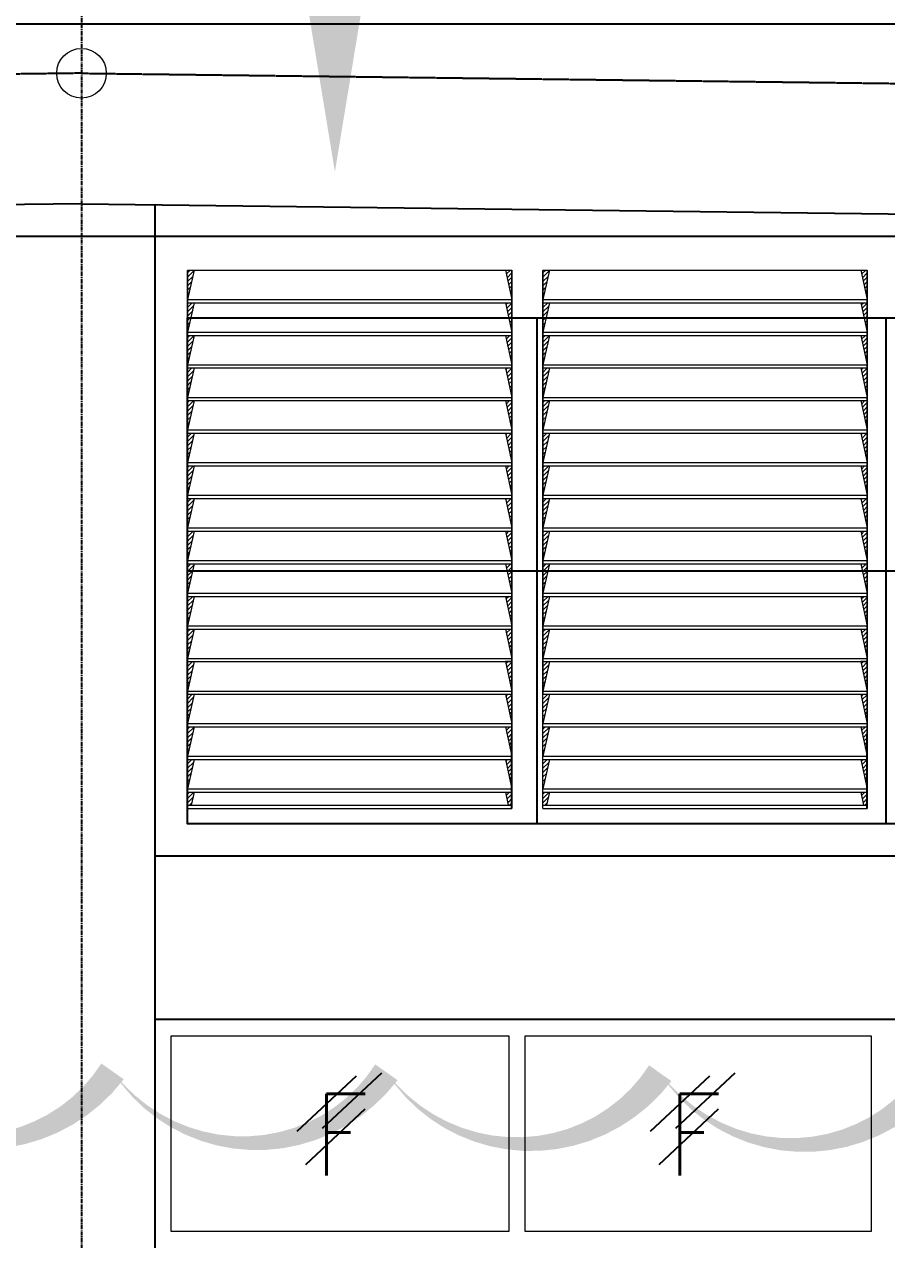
# Model space of a CAD drawing. Header units: inches. Extents: x 102027 to 175311, y -32523 to 10797.
# Drawn here: x 162536 to 165179, y -26188 to -22463 of the extents above; entities that cross this region are included whole.
import ezdxf
from ezdxf import colors
from ezdxf.entities.mleader import LeaderData, LeaderLine
from ezdxf.math import Vec2, Vec3

# ---------------------------------------------------------------- set-up
doc = ezdxf.new("R2010")
doc.units = ezdxf.units.IN
doc.header["$MEASUREMENT"] = 0
for name, pattern in [('CENTER', [2, 1.25, -0.25, 0.25, -0.25]), ('HIDDEN', [0.375, 0.25, -0.125]), ('HIDDEN2', [0.1875, 0.125, -0.0625])]:
    doc.linetypes.add(name, pattern=pattern)
for name, color, linetype in [('1', 1, 'CENTER'), ('M-HVAC-DUCT-NEW', 5, 'Continuous'), ('M-HVAC-PIPE-NEW', 6, 'HIDDEN2'), ('M-X-BKGD', 8, 'Continuous')]:
    doc.layers.add(name, color=color, linetype=linetype)
doc.layers.add('grid nos', color=253, linetype='Continuous', lineweight=0)
doc.styles.add('RomanS', font='romans.shx', dxfattribs={"width": 0.8})
doc.styles.add('SIMPLEX', font='simplex.shx')

# ---------------------------------------------------------------- blocks, each defined once
blk = doc.blocks.new('LOUVER VIL 3')
at = {"layer": '1', "color": 170, "lineweight": 0}
for p, q in [((101298.3, -12810.9), (102292.3, -12810.9)), ((101298.3, -14110.9), (101298.3, -12810.9)), ((101298.3, -12810.9), (101298.3, -14110.9)), ((102272.3, -12810.9), (102292.3, -12810.9)), ((102272.3, -12810.9), (102292.3, -12810.9)), ((102292.3, -14460.9), (102292.3, -12810.9)), ((102292.3, -12810.9), (102292.3, -14460.9)), ((102387.3, -12810.9), (103381.3, -12810.9)), ((102387.3, -14110.9), (102387.3, -12810.9)), ((102387.3, -12810.9), (102387.3, -14110.9)), ((103361.3, -12810.9), (103381.3, -12810.9)), ((103361.3, -12810.9), (103381.3, -12810.9)), ((103381.3, -14460.9), (103381.3, -12810.9)), ((103381.3, -12810.9), (103381.3, -14460.9)), ((101298.3, -12900.9), (102292.3, -12900.9)), ((101298.3, -12910.9), (102292.3, -12910.9)), ((102272.3, -12910.9), (102292.3, -12910.9)), ((102272.3, -12910.9), (102292.3, -12910.9)), ((102387.3, -12900.9), (103381.3, -12900.9)), ((102387.3, -12910.9), (103381.3, -12910.9)), ((103361.3, -12910.9), (103381.3, -12910.9)), ((103361.3, -12910.9), (103381.3, -12910.9)), ((101298.3, -13000.9), (102292.3, -13000.9)), ((101298.3, -13010.9), (102292.3, -13010.9)), ((102272.3, -13010.9), (102292.3, -13010.9)), ((102272.3, -13010.9), (102292.3, -13010.9)), ((102387.3, -13000.9), (103381.3, -13000.9)), ((102387.3, -13010.9), (103381.3, -13010.9)), ((103361.3, -13010.9), (103381.3, -13010.9)), ((103361.3, -13010.9), (103381.3, -13010.9)), ((101298.3, -13100.9), (102292.3, -13100.9)), ((101298.3, -13110.9), (102292.3, -13110.9)), ((102272.3, -13110.9), (102292.3, -13110.9)), ((102272.3, -13110.9), (102292.3, -13110.9)), ((102387.3, -13100.9), (103381.3, -13100.9)), ((102387.3, -13110.9), (103381.3, -13110.9)), ((103361.3, -13110.9), (103381.3, -13110.9)), ((103361.3, -13110.9), (103381.3, -13110.9)), ((101298.3, -13200.9), (102292.3, -13200.9)), ((101298.3, -13210.9), (102292.3, -13210.9)), ((102272.3, -13210.9), (102292.3, -13210.9)), ((102272.3, -13210.9), (102292.3, -13210.9)), ((102387.3, -13200.9), (103381.3, -13200.9)), ((102387.3, -13210.9), (103381.3, -13210.9)), ((103361.3, -13210.9), (103381.3, -13210.9)), ((103361.3, -13210.9), (103381.3, -13210.9)), ((101298.3, -13300.9), (102292.3, -13300.9)), ((101298.3, -13310.9), (102292.3, -13310.9)), ((102272.3, -13310.9), (102292.3, -13310.9)), ((102272.3, -13310.9), (102292.3, -13310.9)), ((102387.3, -13300.9), (103381.3, -13300.9)), ((102387.3, -13310.9), (103381.3, -13310.9)), ((103361.3, -13310.9), (103381.3, -13310.9)), ((103361.3, -13310.9), (103381.3, -13310.9)), ((101298.3, -13400.9), (102292.3, -13400.9)), ((102387.3, -13400.9), (103381.3, -13400.9)), ((101298.3, -13410.9), (102292.3, -13410.9)), ((102272.3, -13410.9), (102292.3, -13410.9)), ((102272.3, -13410.9), (102292.3, -13410.9)), ((102387.3, -13410.9), (103381.3, -13410.9)), ((103361.3, -13410.9), (103381.3, -13410.9)), ((103361.3, -13410.9), (103381.3, -13410.9)), ((101298.3, -13500.9), (102292.3, -13500.9)), ((101298.3, -13510.9), (102292.3, -13510.9)), ((102272.3, -13510.9), (102292.3, -13510.9)), ((102272.3, -13510.9), (102292.3, -13510.9)), ((102387.3, -13500.9), (103381.3, -13500.9)), ((102387.3, -13510.9), (103381.3, -13510.9)), ((103361.3, -13510.9), (103381.3, -13510.9)), ((103361.3, -13510.9), (103381.3, -13510.9)), ((101298.3, -13600.9), (102292.3, -13600.9)), ((101298.3, -13610.9), (102292.3, -13610.9)), ((102272.3, -13610.9), (102292.3, -13610.9)), ((102272.3, -13610.9), (102292.3, -13610.9)), ((102387.3, -13600.9), (103381.3, -13600.9)), ((102387.3, -13610.9), (103381.3, -13610.9)), ((103361.3, -13610.9), (103381.3, -13610.9)), ((103361.3, -13610.9), (103381.3, -13610.9)), ((101298.3, -13700.9), (102292.3, -13700.9)), ((102387.3, -13700.9), (103381.3, -13700.9)), ((101298.3, -13710.9), (102292.3, -13710.9)), ((102272.3, -13710.9), (102292.3, -13710.9)), ((102272.3, -13710.9), (102292.3, -13710.9)), ((102387.3, -13710.9), (103381.3, -13710.9)), ((103361.3, -13710.9), (103381.3, -13710.9)), ((103361.3, -13710.9), (103381.3, -13710.9)), ((101298.3, -13800.9), (102292.3, -13800.9)), ((101298.3, -13810.9), (102292.3, -13810.9)), ((102272.3, -13810.9), (102292.3, -13810.9)), ((102272.3, -13810.9), (102292.3, -13810.9)), ((102387.3, -13800.9), (103381.3, -13800.9)), ((102387.3, -13810.9), (103381.3, -13810.9)), ((103361.3, -13810.9), (103381.3, -13810.9)), ((103361.3, -13810.9), (103381.3, -13810.9)), ((101298.3, -13900.9), (102292.3, -13900.9)), ((101298.3, -13910.9), (102292.3, -13910.9)), ((102272.3, -13910.9), (102292.3, -13910.9)), ((102272.3, -13910.9), (102292.3, -13910.9)), ((102387.3, -13900.9), (103381.3, -13900.9)), ((102387.3, -13910.9), (103381.3, -13910.9)), ((103361.3, -13910.9), (103381.3, -13910.9)), ((103361.3, -13910.9), (103381.3, -13910.9)), ((101298.3, -14000.9), (102292.3, -14000.9)), ((102387.3, -14000.9), (103381.3, -14000.9)), ((101298.3, -14010.9), (102292.3, -14010.9)), ((102272.3, -14010.9), (102292.3, -14010.9)), ((102272.3, -14010.9), (102292.3, -14010.9)), ((102387.3, -14010.9), (103381.3, -14010.9)), ((103361.3, -14010.9), (103381.3, -14010.9)), ((103361.3, -14010.9), (103381.3, -14010.9)), ((101298.3, -14100.9), (102292.3, -14100.9)), ((101298.3, -14110.9), (102292.3, -14110.9)), ((102272.3, -14110.9), (102292.3, -14110.9)), ((102272.3, -14110.9), (102292.3, -14110.9)), ((102292.1, -14100.9), (102292.3, -14100.9)), ((102292.1, -14100.9), (102292.3, -14100.9)), ((102387.3, -14100.9), (103381.3, -14100.9)), ((102387.3, -14110.9), (103381.3, -14110.9)), ((103361.3, -14110.9), (103381.3, -14110.9)), ((103361.3, -14110.9), (103381.3, -14110.9)), ((103381.1, -14100.9), (103381.3, -14100.9)), ((103381.1, -14100.9), (103381.3, -14100.9)), ((101298.3, -14200.9), (102292.3, -14200.9)), ((101298.3, -14210.9), (102292.3, -14210.9)), ((102272.3, -14210.9), (102292.3, -14210.9)), ((102272.3, -14210.9), (102292.3, -14210.9)), ((102291.9, -14200.9), (102292.3, -14200.9)), ((102291.9, -14200.9), (102292.3, -14200.9)), ((102387.3, -14200.9), (103381.3, -14200.9)), ((102387.3, -14210.9), (103381.3, -14210.9)), ((103361.3, -14210.9), (103381.3, -14210.9)), ((103361.3, -14210.9), (103381.3, -14210.9)), ((103380.9, -14200.9), (103381.3, -14200.9)), ((103380.9, -14200.9), (103381.3, -14200.9)), ((101298.3, -14300.9), (102292.3, -14300.9)), ((102291.7, -14300.9), (102292.3, -14300.9)), ((102291.7, -14300.9), (102292.3, -14300.9)), ((102387.3, -14300.9), (103381.3, -14300.9)), ((103380.7, -14300.9), (103381.3, -14300.9)), ((103380.7, -14300.9), (103381.3, -14300.9)), ((101298.3, -14310.9), (102292.3, -14310.9)), ((102272.3, -14310.9), (102292.3, -14310.9)), ((102272.3, -14310.9), (102292.3, -14310.9)), ((102387.3, -14310.9), (103381.3, -14310.9)), ((103361.3, -14310.9), (103381.3, -14310.9)), ((103361.3, -14310.9), (103381.3, -14310.9)), ((101298.3, -14400.9), (102292.3, -14400.9)), ((101298.3, -14410.9), (102292.3, -14410.9)), ((102272.3, -14410.9), (102292.3, -14410.9)), ((102272.3, -14410.9), (102292.3, -14410.9)), ((102291.5, -14400.9), (102292.3, -14400.9)), ((102291.5, -14400.9), (102292.3, -14400.9)), ((102387.3, -14400.9), (103381.3, -14400.9)), ((102387.3, -14410.9), (103381.3, -14410.9)), ((103361.3, -14410.9), (103381.3, -14410.9)), ((103361.3, -14410.9), (103381.3, -14410.9)), ((103380.5, -14400.9), (103381.3, -14400.9)), ((103380.5, -14400.9), (103381.3, -14400.9)), ((101298.3, -14450.9), (102292.3, -14450.9)), ((102281.2, -14450.9), (102292.3, -14450.9)), ((102281.2, -14450.9), (102291.4, -14450.9)), ((102387.3, -14450.9), (103381.3, -14450.9)), ((103370.2, -14450.9), (103381.3, -14450.9)), ((103370.2, -14450.9), (103380.4, -14450.9)), ((101298.3, -14460.9), (102292.3, -14460.9)), ((102291.4, -14460.9), (102292.3, -14460.9)), ((102387.3, -14460.9), (103381.3, -14460.9)), ((103380.4, -14460.9), (103381.3, -14460.9))]:
    blk.add_line(p, q, dxfattribs=at)
at = {"layer": 'grid nos', "color": 170, "linetype": 'Continuous', "ltscale": 10000}
for p, q in [((101298.3, -12819.4), (101306.8, -12810.9)), ((101298.3, -12832.7), (101317.8, -12813.2)), ((102272.6, -12812.5), (102274.3, -12810.9)), ((102275, -12823.4), (102287.5, -12810.9)), ((102387.3, -12819.4), (102395.8, -12810.9)), ((102387.3, -12832.7), (102406.8, -12813.2)), ((103361.6, -12812.5), (103363.3, -12810.9)), ((103364, -12823.4), (103376.5, -12810.9)), ((101298.3, -12845.9), (101314, -12830.2)), ((101298.3, -12859.2), (101310.2, -12847.3)), ((102277.4, -12834.2), (102292.3, -12819.4)), ((102279.9, -12845), (102292.3, -12832.6)), ((102282.3, -12855.9), (102292.3, -12845.9)), ((102387.3, -12845.9), (102403, -12830.2)), ((102387.3, -12859.2), (102399.2, -12847.3)), ((103366.4, -12834.2), (103381.3, -12819.4)), ((103368.9, -12845), (103381.3, -12832.6)), ((103371.3, -12855.9), (103381.3, -12845.9)), ((101298.3, -12872.4), (101306.4, -12864.3)), ((101298.3, -12885.7), (101302.6, -12881.4)), ((102284.7, -12866.7), (102292.3, -12859.2)), ((102287.1, -12877.6), (102292.3, -12872.4)), ((102289.5, -12888.4), (102292.3, -12885.7)), ((102387.3, -12872.4), (102395.4, -12864.3)), ((102387.3, -12885.7), (102391.6, -12881.4)), ((103373.7, -12866.7), (103381.3, -12859.2)), ((103376.1, -12877.6), (103381.3, -12872.4)), ((103378.5, -12888.4), (103381.3, -12885.7)), ((101298.3, -12899), (101298.8, -12898.4)), ((101298.3, -12912.2), (101299.6, -12910.9)), ((101298.3, -12925.5), (101312.9, -12910.9)), ((101298.3, -12938.7), (101316, -12921)), ((102273.7, -12917.5), (102280.3, -12910.9)), ((102276.1, -12928.3), (102292.3, -12912.2)), ((102278.6, -12939.2), (102292.3, -12925.5)), ((102291.9, -12899.3), (102292.3, -12898.9)), ((102387.3, -12899), (102387.8, -12898.4)), ((102387.3, -12912.2), (102388.6, -12910.9)), ((102387.3, -12925.5), (102401.9, -12910.9)), ((102387.3, -12938.7), (102405, -12921)), ((103362.7, -12917.5), (103369.3, -12910.9)), ((103365.1, -12928.3), (103381.3, -12912.2)), ((103367.6, -12939.2), (103381.3, -12925.5)), ((103380.9, -12899.3), (103381.3, -12898.9)), ((101298.3, -12952), (101312.2, -12938)), ((101298.3, -12965.2), (101308.4, -12955.1)), ((102281, -12950), (102292.3, -12938.7)), ((102283.4, -12960.9), (102292.3, -12952)), ((102387.3, -12952), (102401.2, -12938)), ((102387.3, -12965.2), (102397.4, -12955.1)), ((103370, -12950), (103381.3, -12938.7)), ((103372.4, -12960.9), (103381.3, -12952)), ((101298.3, -12978.5), (101304.7, -12972.1)), ((101298.3, -12991.8), (101300.9, -12989.2)), ((102285.8, -12971.7), (102292.3, -12965.2)), ((102288.2, -12982.6), (102292.3, -12978.5)), ((102290.6, -12993.4), (102292.3, -12991.7)), ((102387.3, -12978.5), (102393.7, -12972.1)), ((102387.3, -12991.8), (102389.9, -12989.2)), ((103374.8, -12971.7), (103381.3, -12965.2)), ((103377.2, -12982.6), (103381.3, -12978.5)), ((103379.6, -12993.4), (103381.3, -12991.7)), ((101298.3, -13018.3), (101305.7, -13010.9)), ((101298.3, -13031.5), (101318.1, -13011.7)), ((101298.3, -13044.8), (101314.3, -13028.8)), ((102272.4, -13011.6), (102273.1, -13010.9)), ((102274.8, -13022.4), (102286.4, -13010.9)), ((102277.2, -13033.3), (102292.3, -13018.3)), ((102279.7, -13044.1), (102292.3, -13031.5)), ((102387.3, -13018.3), (102394.7, -13010.9)), ((102387.3, -13031.5), (102407.1, -13011.7)), ((102387.3, -13044.8), (102403.3, -13028.8)), ((103361.4, -13011.6), (103362.1, -13010.9)), ((103363.8, -13022.4), (103375.4, -13010.9)), ((103366.2, -13033.3), (103381.3, -13018.3)), ((103368.7, -13044.1), (103381.3, -13031.5)), ((101298.3, -13058.1), (101310.5, -13045.8)), ((101298.3, -13071.3), (101306.7, -13062.9)), ((102282.1, -13055), (102292.3, -13044.8)), ((102284.5, -13065.8), (102292.3, -13058)), ((102286.9, -13076.7), (102292.3, -13071.3)), ((102387.3, -13058.1), (102399.5, -13045.8)), ((102387.3, -13071.3), (102395.7, -13062.9)), ((103371.1, -13055), (103381.3, -13044.8)), ((103373.5, -13065.8), (103381.3, -13058)), ((103375.9, -13076.7), (103381.3, -13071.3)), ((101298.3, -13084.6), (101302.9, -13079.9)), ((101298.3, -13097.8), (101299.1, -13097)), ((101298.3, -13111.1), (101298.5, -13110.9)), ((101298.3, -13124.3), (101311.7, -13110.9)), ((102273.5, -13116.5), (102279.2, -13110.9)), ((102275.9, -13127.4), (102292.3, -13111.1)), ((102289.3, -13087.5), (102292.3, -13084.6)), ((102291.7, -13098.4), (102292.3, -13097.8)), ((102387.3, -13084.6), (102391.9, -13079.9)), ((102387.3, -13097.8), (102388.1, -13097)), ((102387.3, -13111.1), (102387.5, -13110.9)), ((102387.3, -13124.3), (102400.7, -13110.9)), ((103362.5, -13116.5), (103368.2, -13110.9)), ((103364.9, -13127.4), (103381.3, -13111.1)), ((103378.3, -13087.5), (103381.3, -13084.6)), ((103380.7, -13098.4), (103381.3, -13097.8)), ((101298.3, -13137.6), (101316.3, -13119.5)), ((101298.3, -13150.9), (101312.6, -13136.6)), ((102278.3, -13138.2), (102292.3, -13124.3)), ((102280.8, -13149.1), (102292.3, -13137.6)), ((102387.3, -13137.6), (102405.3, -13119.5)), ((102387.3, -13150.9), (102401.6, -13136.6)), ((103367.3, -13138.2), (103381.3, -13124.3)), ((103369.8, -13149.1), (103381.3, -13137.6)), ((101298.3, -13164.1), (101308.8, -13153.6)), ((101298.3, -13177.4), (101305, -13170.7)), ((102283.2, -13159.9), (102292.3, -13150.8)), ((102285.6, -13170.8), (102292.3, -13164.1)), ((102288, -13181.6), (102292.3, -13177.4)), ((102387.3, -13164.1), (102397.8, -13153.6)), ((102387.3, -13177.4), (102394, -13170.7)), ((103372.2, -13159.9), (103381.3, -13150.8)), ((103374.6, -13170.8), (103381.3, -13164.1)), ((103377, -13181.6), (103381.3, -13177.4)), ((101298.3, -13190.6), (101301.2, -13187.7)), ((101298.3, -13217.1), (101304.5, -13210.9)), ((101298.3, -13230.4), (101317.8, -13210.9)), ((102274.6, -13221.5), (102285.3, -13210.9)), ((102277, -13232.4), (102292.3, -13217.1)), ((102290.4, -13192.5), (102292.3, -13190.6)), ((102387.3, -13190.6), (102390.2, -13187.7)), ((102387.3, -13217.1), (102393.5, -13210.9)), ((102387.3, -13230.4), (102406.8, -13210.9)), ((103363.6, -13221.5), (103374.3, -13210.9)), ((103366, -13232.4), (103381.3, -13217.1)), ((103379.4, -13192.5), (103381.3, -13190.6)), ((101298.3, -13243.7), (101314.6, -13227.3)), ((101298.3, -13256.9), (101310.8, -13244.4)), ((102279.5, -13243.2), (102292.3, -13230.4)), ((102281.9, -13254.1), (102292.3, -13243.7)), ((102284.3, -13264.9), (102292.3, -13256.9)), ((102387.3, -13243.7), (102403.6, -13227.3)), ((102387.3, -13256.9), (102399.8, -13244.4)), ((103368.5, -13243.2), (103381.3, -13230.4)), ((103370.9, -13254.1), (103381.3, -13243.7)), ((103373.3, -13264.9), (103381.3, -13256.9)), ((101298.3, -13270.2), (101307, -13261.4)), ((101298.3, -13283.4), (101303.2, -13278.5)), ((101298.3, -13296.7), (101299.5, -13295.5)), ((102286.7, -13275.7), (102292.3, -13270.2)), ((102289.1, -13286.6), (102292.3, -13283.4)), ((102291.5, -13297.4), (102292.3, -13296.7)), ((102387.3, -13270.2), (102396, -13261.4)), ((102387.3, -13283.4), (102392.2, -13278.5)), ((102387.3, -13296.7), (102388.5, -13295.5)), ((103375.7, -13275.7), (103381.3, -13270.2)), ((103378.1, -13286.6), (103381.3, -13283.4)), ((103380.5, -13297.4), (103381.3, -13296.7)), ((101298.3, -13323.2), (101310.6, -13310.9)), ((101298.3, -13336.5), (101316.7, -13318.1)), ((101298.3, -13349.7), (101312.9, -13335.1)), ((102273.3, -13315.6), (102278.1, -13310.9)), ((102275.7, -13326.5), (102291.3, -13310.9)), ((102278.1, -13337.3), (102292.3, -13323.2)), ((102387.3, -13323.2), (102399.6, -13310.9)), ((102387.3, -13336.5), (102405.7, -13318.1)), ((102387.3, -13349.7), (102401.9, -13335.1)), ((103362.3, -13315.6), (103367.1, -13310.9)), ((103364.7, -13326.5), (103380.3, -13310.9)), ((103367.1, -13337.3), (103381.3, -13323.2)), ((101298.3, -13363), (101309.1, -13352.2)), ((101298.3, -13376.2), (101305.3, -13369.2)), ((102280.6, -13348.2), (102292.3, -13336.5)), ((102283, -13359), (102292.3, -13349.7)), ((102285.4, -13369.9), (102292.3, -13363)), ((102387.3, -13363), (102398.1, -13352.2)), ((102387.3, -13376.2), (102394.3, -13369.2)), ((103369.6, -13348.2), (103381.3, -13336.5)), ((103372, -13359), (103381.3, -13349.7)), ((103374.4, -13369.9), (103381.3, -13363)), ((101298.3, -13389.5), (101301.5, -13386.3)), ((102287.8, -13380.7), (102292.3, -13376.2)), ((102290.2, -13391.6), (102292.3, -13389.5)), ((102387.3, -13389.5), (102390.5, -13386.3)), ((103376.8, -13380.7), (103381.3, -13376.2)), ((103379.2, -13391.6), (103381.3, -13389.5)), ((101298.3, -13416), (101303.4, -13410.9)), ((101298.3, -13429.3), (101316.7, -13410.9)), ((101298.3, -13442.5), (101314.9, -13425.9)), ((101298.3, -13455.8), (101311.1, -13442.9)), ((102274.4, -13420.6), (102284.1, -13410.9)), ((102276.8, -13431.4), (102292.3, -13416)), ((102279.2, -13442.3), (102292.3, -13429.3)), ((102281.7, -13453.1), (102292.3, -13442.5)), ((102387.3, -13416), (102392.4, -13410.9)), ((102387.3, -13429.3), (102405.7, -13410.9)), ((102387.3, -13442.5), (102403.9, -13425.9)), ((102387.3, -13455.8), (102400.1, -13442.9)), ((103363.4, -13420.6), (103373.1, -13410.9)), ((103365.8, -13431.4), (103381.3, -13416)), ((103368.2, -13442.3), (103381.3, -13429.3)), ((103370.7, -13453.1), (103381.3, -13442.5)), ((101298.3, -13469.1), (101307.4, -13460)), ((101298.3, -13482.3), (101303.6, -13477)), ((102284.1, -13464), (102292.3, -13455.8)), ((102286.5, -13474.8), (102292.3, -13469)), ((102288.9, -13485.7), (102292.3, -13482.3)), ((102387.3, -13469.1), (102396.4, -13460)), ((102387.3, -13482.3), (102392.6, -13477)), ((103373.1, -13464), (103381.3, -13455.8)), ((103375.5, -13474.8), (103381.3, -13469)), ((103377.9, -13485.7), (103381.3, -13482.3)), ((101298.3, -13495.6), (101299.8, -13494.1)), ((101298.3, -13522.1), (101309.5, -13510.9)), ((101298.3, -13535.3), (101317, -13516.6)), ((102273.1, -13514.7), (102277, -13510.9)), ((102275.5, -13525.6), (102290.2, -13510.9)), ((102291.3, -13496.5), (102292.3, -13495.6)), ((102387.3, -13495.6), (102388.8, -13494.1)), ((102387.3, -13522.1), (102398.5, -13510.9)), ((102387.3, -13535.3), (102406, -13516.6)), ((103362.1, -13514.7), (103366, -13510.9)), ((103364.5, -13525.6), (103379.2, -13510.9)), ((103380.3, -13496.5), (103381.3, -13495.6)), ((101298.3, -13548.6), (101313.2, -13533.7)), ((101298.3, -13561.9), (101309.4, -13550.7)), ((102277.9, -13536.4), (102292.3, -13522.1)), ((102280.3, -13547.2), (102292.3, -13535.3)), ((102282.8, -13558.1), (102292.3, -13548.6)), ((102387.3, -13548.6), (102402.2, -13533.7)), ((102387.3, -13561.9), (102398.4, -13550.7)), ((103366.9, -13536.4), (103381.3, -13522.1)), ((103369.3, -13547.2), (103381.3, -13535.3)), ((103371.8, -13558.1), (103381.3, -13548.6)), ((101298.3, -13575.1), (101305.6, -13567.8)), ((101298.3, -13588.4), (101301.8, -13584.8)), ((102285.2, -13568.9), (102292.3, -13561.8)), ((102287.6, -13579.8), (102292.3, -13575.1)), ((102290, -13590.6), (102292.3, -13588.4)), ((102387.3, -13575.1), (102394.6, -13567.8)), ((102387.3, -13588.4), (102390.8, -13584.8)), ((103374.2, -13568.9), (103381.3, -13561.8)), ((103376.6, -13579.8), (103381.3, -13575.1)), ((103379, -13590.6), (103381.3, -13588.4)), ((101298.3, -13614.9), (101302.3, -13610.9)), ((101298.3, -13628.2), (101315.6, -13610.9)), ((101298.3, -13641.4), (101315.3, -13624.4)), ((102274.2, -13619.7), (102283, -13610.9)), ((102276.6, -13630.5), (102292.3, -13614.9)), ((102279, -13641.4), (102292.3, -13628.1)), ((102387.3, -13614.9), (102391.3, -13610.9)), ((102387.3, -13628.2), (102404.6, -13610.9)), ((102387.3, -13641.4), (102404.3, -13624.4)), ((103363.2, -13619.7), (103372, -13610.9)), ((103365.6, -13630.5), (103381.3, -13614.9)), ((103368, -13641.4), (103381.3, -13628.1)), ((101298.3, -13654.7), (101311.5, -13641.5)), ((101298.3, -13667.9), (101307.7, -13658.5)), ((102281.5, -13652.2), (102292.3, -13641.4)), ((102283.9, -13663.1), (102292.3, -13654.7)), ((102286.3, -13673.9), (102292.3, -13667.9)), ((102387.3, -13654.7), (102400.5, -13641.5)), ((102387.3, -13667.9), (102396.7, -13658.5)), ((103370.5, -13652.2), (103381.3, -13641.4)), ((103372.9, -13663.1), (103381.3, -13654.7)), ((103375.3, -13673.9), (103381.3, -13667.9)), ((101298.3, -13681.2), (101303.9, -13675.6)), ((101298.3, -13694.4), (101300.1, -13692.6)), ((102288.7, -13684.8), (102292.3, -13681.2)), ((102291.1, -13695.6), (102292.3, -13694.4)), ((102387.3, -13681.2), (102392.9, -13675.6)), ((102387.3, -13694.4), (102389.1, -13692.6)), ((103377.7, -13684.8), (103381.3, -13681.2)), ((103380.1, -13695.6), (103381.3, -13694.4)), ((101298.3, -13721), (101308.4, -13710.9)), ((101298.3, -13734.2), (101317.3, -13715.2)), ((101298.3, -13747.5), (101313.5, -13732.2)), ((102272.9, -13713.8), (102275.8, -13710.9)), ((102275.3, -13724.6), (102289.1, -13710.9)), ((102277.7, -13735.5), (102292.3, -13720.9)), ((102280.1, -13746.3), (102292.3, -13734.2)), ((102387.3, -13721), (102397.4, -13710.9)), ((102387.3, -13734.2), (102406.3, -13715.2)), ((102387.3, -13747.5), (102402.5, -13732.2)), ((103361.9, -13713.8), (103364.8, -13710.9)), ((103364.3, -13724.6), (103378.1, -13710.9)), ((103366.7, -13735.5), (103381.3, -13720.9)), ((103369.1, -13746.3), (103381.3, -13734.2)), ((101298.3, -13760.7), (101309.7, -13749.3)), ((101298.3, -13774), (101305.9, -13766.3)), ((102282.6, -13757.2), (102292.3, -13747.5)), ((102285, -13768), (102292.3, -13760.7)), ((102287.4, -13778.9), (102292.3, -13774)), ((102387.3, -13760.7), (102398.7, -13749.3)), ((102387.3, -13774), (102394.9, -13766.3)), ((103371.6, -13757.2), (103381.3, -13747.5)), ((103374, -13768), (103381.3, -13760.7)), ((103376.4, -13778.9), (103381.3, -13774)), ((101298.3, -13787.3), (101302.2, -13783.4)), ((101298.3, -13800.5), (101298.4, -13800.4)), ((101298.3, -13813.8), (101301.2, -13810.9)), ((101298.3, -13827), (101314.4, -13810.9)), ((102274, -13818.7), (102281.9, -13810.9)), ((102276.4, -13829.6), (102292.3, -13813.8)), ((102289.8, -13789.7), (102292.3, -13787.2)), ((102292.2, -13800.6), (102292.3, -13800.5)), ((102387.3, -13787.3), (102391.2, -13783.4)), ((102387.3, -13800.5), (102387.4, -13800.4)), ((102387.3, -13813.8), (102390.2, -13810.9)), ((102387.3, -13827), (102403.4, -13810.9)), ((103363, -13818.7), (103370.9, -13810.9)), ((103365.4, -13829.6), (103381.3, -13813.8)), ((103378.8, -13789.7), (103381.3, -13787.2)), ((103381.2, -13800.6), (103381.3, -13800.5)), ((101298.3, -13840.3), (101315.6, -13823)), ((101298.3, -13853.5), (101311.8, -13840)), ((102278.8, -13840.4), (102292.3, -13827)), ((102281.2, -13851.3), (102292.3, -13840.3)), ((102283.7, -13862.1), (102292.3, -13853.5)), ((102387.3, -13840.3), (102404.6, -13823)), ((102387.3, -13853.5), (102400.8, -13840)), ((103367.8, -13840.4), (103381.3, -13827)), ((103370.2, -13851.3), (103381.3, -13840.3)), ((103372.7, -13862.1), (103381.3, -13853.5)), ((101298.3, -13866.8), (101308, -13857.1)), ((101298.3, -13880.1), (101304.2, -13874.1)), ((101298.3, -13893.3), (101300.4, -13891.2)), ((102286.1, -13873), (102292.3, -13866.8)), ((102288.5, -13883.8), (102292.3, -13880)), ((102290.9, -13894.7), (102292.3, -13893.3)), ((102387.3, -13866.8), (102397, -13857.1)), ((102387.3, -13880.1), (102393.2, -13874.1)), ((102387.3, -13893.3), (102389.4, -13891.2)), ((103375.1, -13873), (103381.3, -13866.8)), ((103377.5, -13883.8), (103381.3, -13880)), ((103379.9, -13894.7), (103381.3, -13893.3)), ((101298.3, -13919.8), (101307.2, -13910.9)), ((101298.3, -13933.1), (101317.6, -13913.7)), ((101298.3, -13946.4), (101313.8, -13930.8)), ((102272.7, -13912.9), (102274.7, -13910.9)), ((102275.1, -13923.7), (102288, -13910.9)), ((102277.5, -13934.6), (102292.3, -13919.8)), ((102387.3, -13919.8), (102396.2, -13910.9)), ((102387.3, -13933.1), (102406.6, -13913.7)), ((102387.3, -13946.4), (102402.8, -13930.8)), ((103361.7, -13912.9), (103363.7, -13910.9)), ((103364.1, -13923.7), (103377, -13910.9)), ((103366.5, -13934.6), (103381.3, -13919.8)), ((101298.3, -13959.6), (101310.1, -13947.8)), ((101298.3, -13972.9), (101306.3, -13964.9)), ((102279.9, -13945.4), (102292.3, -13933.1)), ((102282.4, -13956.3), (102292.3, -13946.3)), ((102284.8, -13967.1), (102292.3, -13959.6)), ((102387.3, -13959.6), (102399.1, -13947.8)), ((102387.3, -13972.9), (102395.3, -13964.9)), ((103368.9, -13945.4), (103381.3, -13933.1)), ((103371.4, -13956.3), (103381.3, -13946.3)), ((103373.8, -13967.1), (103381.3, -13959.6)), ((101298.3, -13986.1), (101302.5, -13981.9)), ((101298.3, -13999.4), (101298.7, -13999)), ((102287.2, -13977.9), (102292.3, -13972.9)), ((102289.6, -13988.8), (102292.3, -13986.1)), ((102292, -13999.6), (102292.3, -13999.4)), ((102387.3, -13986.1), (102391.5, -13981.9)), ((102387.3, -13999.4), (102387.7, -13999)), ((103376.2, -13977.9), (103381.3, -13972.9)), ((103378.6, -13988.8), (103381.3, -13986.1)), ((103381, -13999.6), (103381.3, -13999.4)), ((101298.3, -14012.6), (101300, -14010.9)), ((101298.3, -14025.9), (101313.3, -14010.9)), ((101298.3, -14039.2), (101315.9, -14021.5)), ((101298.3, -14052.4), (101312.1, -14038.6)), ((102273.8, -14017.8), (102280.8, -14010.9)), ((102276.2, -14028.7), (102292.3, -14012.6)), ((102278.6, -14039.5), (102292.3, -14025.9)), ((102281, -14050.4), (102292.3, -14039.1)), ((102387.3, -14012.6), (102389, -14010.9)), ((102387.3, -14025.9), (102402.3, -14010.9)), ((102387.3, -14039.2), (102404.9, -14021.5)), ((102387.3, -14052.4), (102401.1, -14038.6)), ((103362.8, -14017.8), (103369.8, -14010.9)), ((103365.2, -14028.7), (103381.3, -14012.6)), ((103367.6, -14039.5), (103381.3, -14025.9)), ((103370, -14050.4), (103381.3, -14039.1)), ((101298.3, -14065.7), (101308.3, -14055.6)), ((101298.3, -14078.9), (101304.5, -14072.7)), ((102283.5, -14061.2), (102292.3, -14052.4)), ((102285.9, -14072.1), (102292.3, -14065.7)), ((102288.3, -14082.9), (102292.3, -14078.9)), ((102387.3, -14065.7), (102397.3, -14055.6)), ((102387.3, -14078.9), (102393.5, -14072.7)), ((103372.5, -14061.2), (103381.3, -14052.4)), ((103374.9, -14072.1), (103381.3, -14065.7)), ((103377.3, -14082.9), (103381.3, -14078.9)), ((101298.3, -14092.2), (101300.7, -14089.7)), ((101298.3, -14112.2), (101299.6, -14110.9)), ((101298.3, -14125.5), (101312.9, -14110.9)), ((102273.7, -14117.5), (102280.3, -14110.9)), ((102276.1, -14128.3), (102292.3, -14112.2)), ((102290.7, -14093.8), (102292.3, -14092.2)), ((102387.3, -14092.2), (102389.7, -14089.7)), ((102387.3, -14112.2), (102388.6, -14110.9)), ((102387.3, -14125.5), (102401.9, -14110.9)), ((103362.7, -14117.5), (103369.3, -14110.9)), ((103365.1, -14128.3), (103381.3, -14112.2)), ((103379.7, -14093.8), (103381.3, -14092.2)), ((101298.3, -14138.7), (101316, -14121)), ((101298.3, -14152), (101312.2, -14138)), ((102278.6, -14139.2), (102292.3, -14125.5)), ((102281, -14150), (102292.3, -14138.7)), ((102283.4, -14160.9), (102292.3, -14152)), ((102387.3, -14138.7), (102405, -14121)), ((102387.3, -14152), (102401.2, -14138)), ((103367.6, -14139.2), (103381.3, -14125.5)), ((103370, -14150), (103381.3, -14138.7)), ((103372.4, -14160.9), (103381.3, -14152)), ((101298.3, -14165.2), (101308.4, -14155.1)), ((101298.3, -14178.5), (101304.7, -14172.1)), ((101298.3, -14191.8), (101300.9, -14189.2)), ((102285.8, -14171.7), (102292.3, -14165.2)), ((102288.2, -14182.6), (102292.3, -14178.5)), ((102290.6, -14193.4), (102292.3, -14191.7)), ((102387.3, -14165.2), (102397.4, -14155.1)), ((102387.3, -14178.5), (102393.7, -14172.1)), ((102387.3, -14191.8), (102389.9, -14189.2)), ((103374.8, -14171.7), (103381.3, -14165.2)), ((103377.2, -14182.6), (103381.3, -14178.5)), ((103379.6, -14193.4), (103381.3, -14191.7)), ((101298.3, -14218.3), (101305.7, -14210.9)), ((101298.3, -14231.5), (101318.1, -14211.7)), ((101298.3, -14244.8), (101314.3, -14228.8)), ((102272.4, -14211.6), (102273.1, -14210.9)), ((102274.8, -14222.4), (102286.4, -14210.9)), ((102277.2, -14233.3), (102292.3, -14218.3)), ((102387.3, -14218.3), (102394.7, -14210.9)), ((102387.3, -14231.5), (102407.1, -14211.7)), ((102387.3, -14244.8), (102403.3, -14228.8)), ((103361.4, -14211.6), (103362.1, -14210.9)), ((103363.8, -14222.4), (103375.4, -14210.9)), ((103366.2, -14233.3), (103381.3, -14218.3)), ((101298.3, -14258.1), (101310.5, -14245.8)), ((101298.3, -14271.3), (101306.7, -14262.9)), ((102279.7, -14244.1), (102292.3, -14231.5)), ((102282.1, -14255), (102292.3, -14244.8)), ((102284.5, -14265.8), (102292.3, -14258)), ((102387.3, -14258.1), (102399.5, -14245.8)), ((102387.3, -14271.3), (102395.7, -14262.9)), ((103368.7, -14244.1), (103381.3, -14231.5)), ((103371.1, -14255), (103381.3, -14244.8)), ((103373.5, -14265.8), (103381.3, -14258)), ((101298.3, -14284.6), (101302.9, -14279.9)), ((101298.3, -14297.8), (101299.1, -14297)), ((102286.9, -14276.7), (102292.3, -14271.3)), ((102289.3, -14287.5), (102292.3, -14284.6)), ((102291.7, -14298.4), (102292.3, -14297.8)), ((102387.3, -14284.6), (102391.9, -14279.9)), ((102387.3, -14297.8), (102388.1, -14297)), ((103375.9, -14276.7), (103381.3, -14271.3)), ((103378.3, -14287.5), (103381.3, -14284.6)), ((103380.7, -14298.4), (103381.3, -14297.8)), ((101298.3, -14311.1), (101298.5, -14310.9)), ((101298.3, -14324.3), (101311.7, -14310.9)), ((101298.3, -14337.6), (101316.3, -14319.5)), ((101298.3, -14350.9), (101312.6, -14336.6)), ((102273.5, -14316.5), (102279.2, -14310.9)), ((102275.9, -14327.4), (102292.3, -14311.1)), ((102278.3, -14338.2), (102292.3, -14324.3)), ((102280.8, -14349.1), (102292.3, -14337.6)), ((102387.3, -14311.1), (102387.5, -14310.9)), ((102387.3, -14324.3), (102400.7, -14310.9)), ((102387.3, -14337.6), (102405.3, -14319.5)), ((102387.3, -14350.9), (102401.6, -14336.6)), ((103362.5, -14316.5), (103368.2, -14310.9)), ((103364.9, -14327.4), (103381.3, -14311.1)), ((103367.3, -14338.2), (103381.3, -14324.3)), ((103369.8, -14349.1), (103381.3, -14337.6)), ((101298.3, -14364.1), (101308.8, -14353.6)), ((101298.3, -14377.4), (101305, -14370.7)), ((102283.2, -14359.9), (102292.3, -14350.8)), ((102285.6, -14370.8), (102292.3, -14364.1)), ((102288, -14381.6), (102292.3, -14377.4)), ((102387.3, -14364.1), (102397.8, -14353.6)), ((102387.3, -14377.4), (102394, -14370.7)), ((103372.2, -14359.9), (103381.3, -14350.8)), ((103374.6, -14370.8), (103381.3, -14364.1)), ((103377, -14381.6), (103381.3, -14377.4)), ((101298.3, -14390.6), (101301.2, -14387.7)), ((101298.3, -14417.1), (101304.5, -14410.9)), ((101298.3, -14430.4), (101317.8, -14410.9)), ((102274.6, -14421.5), (102285.3, -14410.9)), ((102290.4, -14392.5), (102292.3, -14390.6)), ((102387.3, -14390.6), (102390.2, -14387.7)), ((102387.3, -14417.1), (102393.5, -14410.9)), ((102387.3, -14430.4), (102406.8, -14410.9)), ((103363.6, -14421.5), (103374.3, -14410.9)), ((103379.4, -14392.5), (103381.3, -14390.6)), ((101298.3, -14443.7), (101314.6, -14427.3)), ((101304.3, -14450.9), (101310.8, -14444.4)), ((102277, -14432.4), (102292.3, -14417.1)), ((102279.5, -14443.2), (102292.3, -14430.4)), ((102285, -14450.9), (102292.3, -14443.7)), ((102387.3, -14443.7), (102403.6, -14427.3)), ((102393.3, -14450.9), (102399.8, -14444.4)), ((103366, -14432.4), (103381.3, -14417.1)), ((103368.5, -14443.2), (103381.3, -14430.4)), ((103374, -14450.9), (103381.3, -14443.7))]:
    blk.add_line(p, q, dxfattribs=at)
at = {"layer": 'grid nos', "color": 170, "linetype": 'HIDDEN', "ltscale": 10000}
for p, q in [((101318.3, -12810.9), (101298.3, -12900.9)), ((102272.3, -12810.9), (102292.3, -12900.9)), ((102407.3, -12810.9), (102387.3, -12900.9)), ((103361.3, -12810.9), (103381.3, -12900.9)), ((101318.3, -12910.9), (101298.3, -13000.9)), ((102272.3, -12910.9), (102292.3, -13000.9)), ((102407.3, -12910.9), (102387.3, -13000.9)), ((103361.3, -12910.9), (103381.3, -13000.9)), ((101318.3, -13010.9), (101298.3, -13100.9)), ((102272.3, -13010.9), (102292.3, -13100.9)), ((102407.3, -13010.9), (102387.3, -13100.9)), ((103361.3, -13010.9), (103381.3, -13100.9)), ((101318.3, -13110.9), (101298.3, -13200.9)), ((102272.3, -13110.9), (102292.3, -13200.9)), ((102407.3, -13110.9), (102387.3, -13200.9)), ((103361.3, -13110.9), (103381.3, -13200.9)), ((101318.3, -13210.9), (101298.3, -13300.9)), ((102272.3, -13210.9), (102292.3, -13300.9)), ((102407.3, -13210.9), (102387.3, -13300.9)), ((103361.3, -13210.9), (103381.3, -13300.9)), ((101318.3, -13310.9), (101298.3, -13400.9)), ((102272.3, -13310.9), (102292.3, -13400.9)), ((102407.3, -13310.9), (102387.3, -13400.9)), ((103361.3, -13310.9), (103381.3, -13400.9)), ((101318.3, -13410.9), (101298.3, -13500.9)), ((102272.3, -13410.9), (102292.3, -13500.9)), ((102407.3, -13410.9), (102387.3, -13500.9)), ((103361.3, -13410.9), (103381.3, -13500.9)), ((101318.3, -13510.9), (101298.3, -13600.9)), ((102272.3, -13510.9), (102292.3, -13600.9)), ((102407.3, -13510.9), (102387.3, -13600.9)), ((103361.3, -13510.9), (103381.3, -13600.9)), ((101318.3, -13610.9), (101298.3, -13700.9)), ((102272.3, -13610.9), (102292.3, -13700.9)), ((102407.3, -13610.9), (102387.3, -13700.9)), ((103361.3, -13610.9), (103381.3, -13700.9)), ((101318.3, -13710.9), (101298.3, -13800.9)), ((102272.3, -13710.9), (102292.3, -13800.9)), ((102407.3, -13710.9), (102387.3, -13800.9)), ((103361.3, -13710.9), (103381.3, -13800.9)), ((101318.3, -13810.9), (101298.3, -13900.9)), ((102272.3, -13810.9), (102292.3, -13900.9)), ((102407.3, -13810.9), (102387.3, -13900.9)), ((103361.3, -13810.9), (103381.3, -13900.9)), ((101318.3, -13910.9), (101298.3, -14000.9)), ((102272.3, -13910.9), (102292.3, -14000.9)), ((102407.3, -13910.9), (102387.3, -14000.9)), ((103361.3, -13910.9), (103381.3, -14000.9)), ((101298.3, -14100.9), (101298.3, -14010.9)), ((101298.3, -14010.9), (101318.3, -14010.9)), ((101318.3, -14010.9), (101298.3, -14100.9)), ((101298.3, -14460.9), (101298.3, -14010.9)), ((102292.3, -14010.9), (102272.3, -14010.9)), ((102272.3, -14010.9), (102292.3, -14100.9)), ((102291.4, -14460.9), (102292.3, -14010.9)), ((102292.3, -14100.9), (102292.3, -14010.9)), ((102387.3, -14100.9), (102387.3, -14010.9)), ((102387.3, -14010.9), (102407.3, -14010.9)), ((102407.3, -14010.9), (102387.3, -14100.9)), ((102387.3, -14460.9), (102387.3, -14010.9)), ((103381.3, -14010.9), (103361.3, -14010.9)), ((103361.3, -14010.9), (103381.3, -14100.9)), ((103380.4, -14460.9), (103381.3, -14010.9)), ((103381.3, -14100.9), (103381.3, -14010.9)), ((101318.3, -14110.9), (101298.3, -14200.9)), ((102272.3, -14110.9), (102292.3, -14200.9)), ((102407.3, -14110.9), (102387.3, -14200.9)), ((103361.3, -14110.9), (103381.3, -14200.9)), ((101318.3, -14210.9), (101298.3, -14300.9)), ((102272.3, -14210.9), (102292.3, -14300.9)), ((102407.3, -14210.9), (102387.3, -14300.9)), ((103361.3, -14210.9), (103381.3, -14300.9)), ((101318.3, -14310.9), (101298.3, -14400.9)), ((102272.3, -14310.9), (102292.3, -14400.9)), ((102407.3, -14310.9), (102387.3, -14400.9)), ((103361.3, -14310.9), (103381.3, -14400.9)), ((101318.3, -14410.9), (101309.4, -14450.9)), ((102272.3, -14410.9), (102281.2, -14450.9)), ((102407.3, -14410.9), (102398.4, -14450.9)), ((103361.3, -14410.9), (103370.2, -14450.9)), ((101307.2, -14460.9), (101307, -14461.4)), ((102396.2, -14460.9), (102396, -14461.4))]:
    blk.add_line(p, q, dxfattribs=at)

msp = doc.modelspace()

# ---------------------------------------------------------------- linework, layer by layer
at = {"layer": 'M-HVAC-DUCT-NEW', "color": 2}
msp.add_lwpolyline([(161967.1, -25669.8, 0, 83.9, 0.520567), (162806.3, -25672.6, 0, 83.9, 0.520567), (163645.5, -25675.4, 0, 83.9, 0.520567), (164484.7, -25678.2, 0, 83.9, 0.520567), (165323.9, -25681, 0, 83.9, 0.520567), (166163.1, -25683.8, 0, 83.9, 0.520567), (167002.4, -25686.6, 0, 83.9, 0.520567), (167841.6, -25689.4, 0, 83.9, 0.520567), (168680.8, -25692.2, 0, 83.9, 0.520567), (169520, -25695, 0, 83.9, 0.520567)], format="xyseb", dxfattribs=at)
at = {"layer": 'M-X-BKGD', "color": 8, "linetype": 'CENTER', "ltscale": 10}
msp.add_line((162711.1, -20883.1), (162711.1, -32313.4), dxfattribs=at)
at = {"layer": 'M-X-BKGD', "color": 8}
for p, q in [((174936.1, -22463.4), (150486.1, -22463.4)), ((162711.1, -23013.5), (150936.1, -23160.7)), ((162711.1, -23013.5), (168486.1, -23085.7)), ((162936.1, -23016.3), (162936.1, -32313.4)), ((164106.1, -23363.4), (164106.1, -24913.4)), ((165176.1, -23363.4), (165176.1, -24913.4)), ((163036.1, -24138.4), (168386.1, -24138.4)), ((168486.1, -25013.4), (162936.1, -25013.4)), ((168486.1, -25513.4), (162936.1, -25513.4)), ((163552.8, -25686.8), (163370.5, -25857)), ((163630.5, -25677.8), (163448.2, -25848)), ((164635.7, -25686.8), (164453.4, -25857)), ((164713.4, -25677.8), (164531.1, -25848)), ((163579.7, -25788.3), (163397.4, -25958.5)), ((164662.6, -25788.3), (164480.3, -25958.5))]:
    msp.add_line(p, q, dxfattribs=at)
at = {"layer": 'M-X-BKGD', "color": 8, "linetype": 'HIDDEN', "ltscale": 5}
for p, q in [((162711.1, -22613.4), (150711.1, -22763.4)), ((162711.1, -22613.4), (174711.1, -22763.4)), ((174936.1, -23113.4), (150026.1, -23113.4))]:
    msp.add_line(p, q, dxfattribs=at)
at = {"layer": 'M-X-BKGD', "color": 8}
msp.add_lwpolyline([(163036.1, -23363.4), (168386.1, -23363.4), (168386.1, -24913.4), (163036.1, -24913.4)], close=True, dxfattribs=at)
at = {"layer": 'M-X-BKGD', "color": 8, "lineweight": 0}
for points in [[(162986.1, -25563.4), (164021.1, -25563.4), (164021.1, -26163.4), (162986.1, -26163.4)], [(164071.1, -25563.4), (165131.1, -25563.4), (165131.1, -26163.4), (164071.1, -26163.4)]]:
    msp.add_lwpolyline(points, close=True, dxfattribs=at)
msp.add_circle((162711.1, -22613.4), 76, dxfattribs=at)

# ---------------------------------------------------------------- block references
at = {"layer": 'M-HVAC-DUCT-NEW'}
msp.add_blockref('LOUVER VIL 3', (61737.8, -10405.9), dxfattribs=at)

# ---------------------------------------------------------------- texts
at = {"layer": 'M-X-BKGD', "color": 8, "style": 'SIMPLEX', "width": 0.85}
for p in [(163425.8, -25991.3), (164508.7, -25991.3)]:
    msp.add_text('F', height=250, dxfattribs=at).set_placement(p)

# ---------------------------------------------------------------- next in the draw order: leaders
at = {"layer": 'M-HVAC-PIPE-NEW'}
ml = msp.add_multileader_mtext('Standard', dxfattribs=at)
ml.set_content('RAIN PROOF LOUVERS\\P(TYP.)', color=2, style='RomanS')
ml.set_leader_properties(color=2)
ml.build(insert=Vec2(0, 0))
ml.multileader.update_dxf_attribs({"dogleg_length": 16769.6, "arrow_head_size": 600})
ctx = ml.context
ctx.base_point, ctx.char_height, ctx.arrow_head_size, ctx.landing_gap_size, ctx.plane_origin = Vec3(165950.1, -20080.3), 600, 600, 1000, Vec3(168387.8, -12682.8)
notes = []
notes.append((ctx, [(0, (1, 1, 0), (163487.7, -20080.3), (1, 0), 2462.4, [(0, [(163487.7, -22915.8)], 0, [])])]))
ctx.mtext.insert, ctx.mtext.flow_direction = Vec3(166950.1, -19680.3), 5
ctx.mtext.has_bg_fill, ctx.mtext.bg_color, ctx.mtext.bg_scale_factor, ctx.mtext.bg_transparency, ctx.mtext.use_window_bg_color = 1, -1023410167, 1.5, 0, 1
for ctx, leaders in notes:
    for number, flags, end, landing, length, lines in leaders:
        leader = LeaderData()
        leader.index, (leader.has_last_leader_line, leader.has_dogleg_vector, leader.attachment_direction) = number, flags
        leader.last_leader_point, leader.dogleg_vector, leader.dogleg_length = Vec3(end), Vec3(landing), length
        for number, points, colour, breaks in lines:
            line = LeaderLine()
            line.index, line.vertices, line.color, line.breaks = number, Vec3.list(points), colors.encode_raw_color(colour), breaks
            leader.lines.append(line)
        ctx.leaders.append(leader)

doc.saveas('drawing.dxf')
